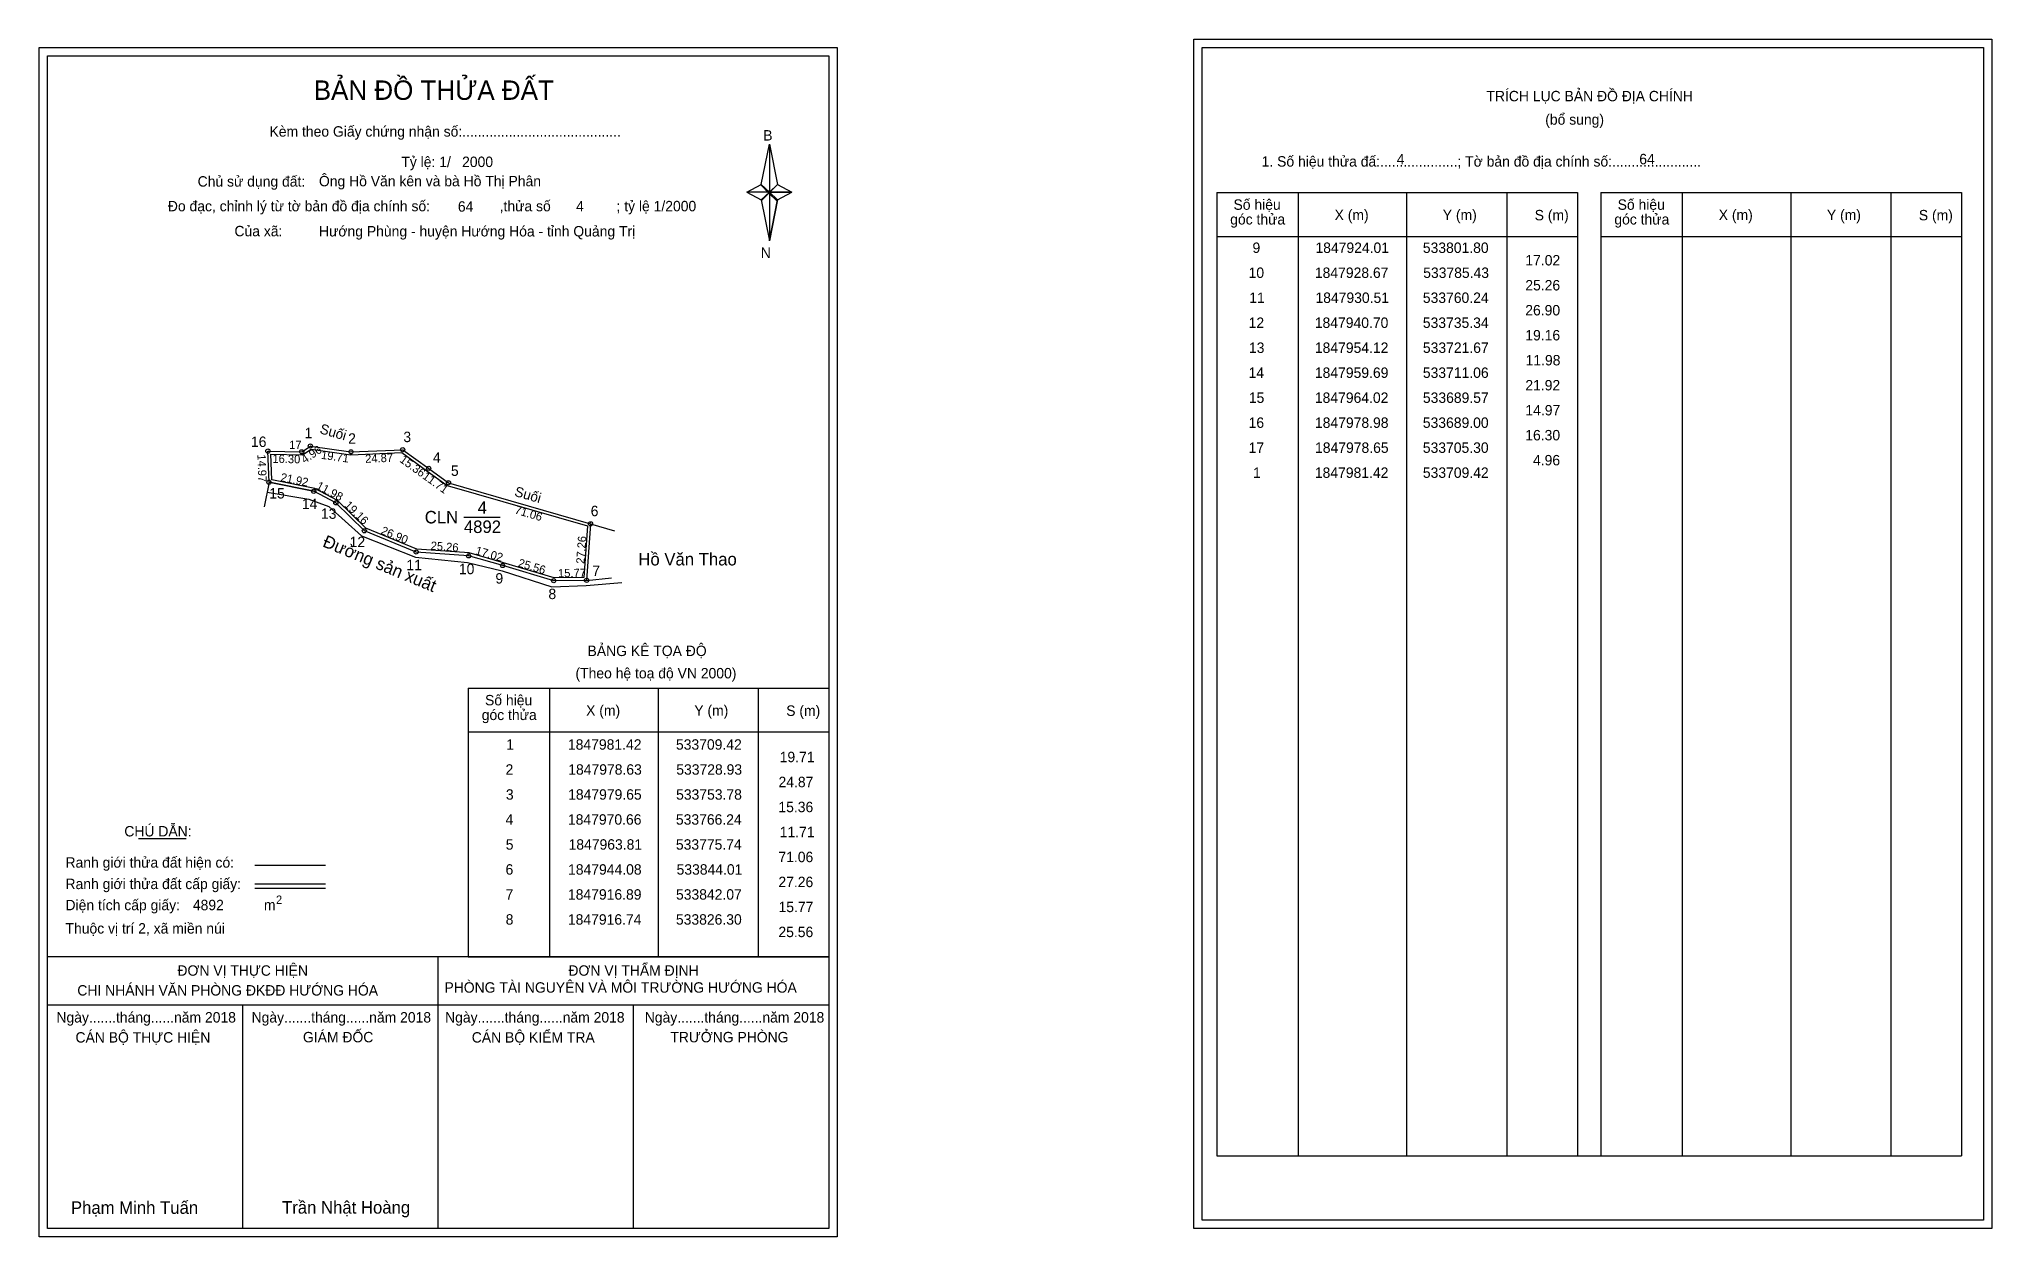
# Model space of a CAD drawing. Extents: x 533579 to 534517, y 1847602 to 1848177.
import ezdxf

# ---------------------------------------------------------------- set-up
doc = ezdxf.new("R2010")
doc.units = 0
for name, color, linetype in [('Level 1', 7, 'Continuous'), ('Level 10', 7, 'Continuous'), ('Level 11', 7, 'Continuous'), ('Level 13', 7, 'Continuous'), ('Level 23', 7, 'Continuous'), ('Level 27', 7, 'Continuous'), ('Level 3', 7, 'Continuous'), ('Level 49', 7, 'Continuous'), ('Level 53', 7, 'Continuous'), ('Level 55', 7, 'Continuous'), ('Level 6', 7, 'Continuous'), ('Level 60', 7, 'Continuous'), ('Level 63', 7, 'Continuous'), ('Level 9', 7, 'Continuous')]:
    doc.layers.add(name, color=color, linetype=linetype)

msp = doc.modelspace()

# ---------------------------------------------------------------- linework, layer by layer
at = {"layer": 'Level 1'}
for p, q in [((533583.1, 1848168.81), (533583.1, 1848168.81)), ((534137.74, 1848172.81), (534137.74, 1848172.81)), ((533925.94, 1848107.04), (533929.88, 1848126.32)), ((533929.88, 1848126.32), (533929.88, 1848103.27)), ((533929.88, 1848126.32), (533933.81, 1848107.04)), ((533919.05, 1848103.27), (533925.94, 1848107.04)), ((533925.94, 1848107.04), (533929.88, 1848103.27)), ((533929.58, 1848102.84), (533925.94, 1848106.6)), ((533929.88, 1848103.27), (533925.94, 1848099.59)), ((533929.58, 1848102.84), (533925.94, 1848099.15)), ((533925.94, 1848099.15), (533929.58, 1848102.84)), ((533933.52, 1848106.6), (533929.58, 1848102.84)), ((533929.58, 1848102.84), (533933.52, 1848106.6)), ((533933.52, 1848099.15), (533929.58, 1848102.84)), ((533933.81, 1848107.04), (533929.88, 1848103.27)), ((533929.88, 1848103.27), (533929.88, 1848079.87)), ((533929.88, 1848103.27), (533940.7, 1848103.27)), ((533929.88, 1848103.27), (533933.81, 1848099.59)), ((533933.81, 1848099.59), (533940.7, 1848103.27)), ((534144.81, 1848103.1), (534318.01, 1848103.1)), ((534183.99, 1847640.57), (534183.99, 1848103.1)), ((534236.13, 1847640.57), (534236.13, 1848103.1)), ((534284.08, 1848103.1), (534284.08, 1847640.57)), ((534318.01, 1848103.1), (534318.01, 1847640.57)), ((534329.32, 1848103.1), (534502.53, 1848103.1)), ((534368.5, 1847640.57), (534368.5, 1848103.1)), ((534420.65, 1847640.57), (534420.65, 1848103.1)), ((534468.59, 1848103.1), (534468.59, 1847640.57)), ((534502.53, 1848103.1), (534502.53, 1847640.57)), ((533925.94, 1848099.59), (533929.88, 1848079.87)), ((533933.81, 1848099.59), (533929.88, 1848079.87)), ((534144.81, 1848082.04), (534318.01, 1848082.04)), ((534329.32, 1848082.04), (534502.53, 1848082.04)), ((533785.29, 1847865.15), (533958.49, 1847865.15)), ((533824.47, 1847736.1), (533824.47, 1847865.15)), ((533876.61, 1847736.1), (533876.61, 1847865.15)), ((533924.55, 1847865.15), (533924.55, 1847736.1)), ((533785.29, 1847844.1), (533958.49, 1847844.1)), ((533626.93, 1847792.94), (533649.74, 1847792.94)), ((533682.66, 1847780.13), (533716.69, 1847780.13)), ((533682.66, 1847771.23), (533716.69, 1847771.23)), ((533682.66, 1847769.04), (533716.69, 1847769.04)), ((533796.75, 1847736.1), (533583.09, 1847736.1)), ((533958.49, 1847736.1), (533748.81, 1847736.1)), ((533770.79, 1847605.66), (533770.79, 1847736.1)), ((533785.29, 1847736.1), (533958.49, 1847736.1)), ((533958.49, 1847713), (533583.09, 1847713)), ((533676.94, 1847605.66), (533676.94, 1847713)), ((533864.64, 1847605.66), (533864.64, 1847713)), ((534144.81, 1847640.57), (534502.53, 1847640.57)), ((533958.49, 1847605.66), (533958.49, 1847605.66)), ((534513.14, 1847609.66), (534513.14, 1847609.66))]:
    msp.add_line(p, q, dxfattribs=at)
for points in [[(533925.94, 1848107.04), (533929.88, 1848126.32), (533929.88, 1848103.27)], [(533919.05, 1848103.27), (533925.94, 1848099.59), (533929.88, 1848103.27)], [(533929.88, 1848103.27), (533933.81, 1848107.04), (533940.7, 1848103.27)], [(533929.88, 1848103.27), (533929.88, 1848079.87), (533933.81, 1848099.59)]]:
    msp.add_lwpolyline(points, close=True, dxfattribs=at)
at = {"layer": 'Level 10'}
for p, q in [((533689.57, 1847964.02), (533689, 1847978.98)), ((533689.57, 1847964.02), (533711.06, 1847959.69)), ((533721.67, 1847954.12), (533735.34, 1847940.7))]:
    msp.add_line(p, q, dxfattribs=at)
for points in [[(533844.01, 1847944.08), (533842.07, 1847916.89), (533826.3, 1847916.74), (533801.8, 1847924.01), (533785.43, 1847928.67), (533760.24, 1847930.51), (533735.34, 1847940.7), (533721.67, 1847954.12), (533711.06, 1847959.69), (533689.57, 1847964.02), (533689, 1847978.98), (533705.3, 1847978.65), (533709.42, 1847981.42), (533728.93, 1847978.63), (533753.78, 1847979.65), (533766.24, 1847970.66), (533775.74, 1847963.81)], [(533842.53, 1847943.05), (533840.77, 1847918.28), (533826.5, 1847918.14), (533802.19, 1847925.35), (533785.68, 1847930.06), (533760.56, 1847931.89), (533736.12, 1847941.89), (533722.5, 1847955.26), (533711.53, 1847961.02), (533690.93, 1847965.17), (533690.46, 1847977.55), (533705.71, 1847977.24), (533709.75, 1847979.96), (533728.86, 1847977.23), (533753.35, 1847978.23), (533765.42, 1847969.52), (533775.12, 1847962.53)]]:
    msp.add_lwpolyline(points, close=True, dxfattribs=at)
at = {"layer": 'Level 11'}
for centre in [(533689, 1847978.98), (533705.3, 1847978.65), (533709.42, 1847981.42), (533728.93, 1847978.63), (533753.78, 1847979.65), (533766.24, 1847970.66), (533689.57, 1847964.02), (533711.06, 1847959.69), (533775.74, 1847963.81), (533721.67, 1847954.12), (533735.34, 1847940.7), (533844.01, 1847944.08), (533844.01, 1847944.08), (533760.24, 1847930.51), (533785.43, 1847928.67), (533801.8, 1847924.01), (533826.3, 1847916.74), (533842.07, 1847916.89)]:
    msp.add_circle(centre, 1, dxfattribs=at)
at = {"layer": 'Level 23'}
for points in [[(533688.66, 1847959.29), (533708.7, 1847955.86), (533718.34, 1847952.32), (533734.01, 1847938.25)], [(533734.01, 1847938.25), (533759.92, 1847927.98), (533784.93, 1847925.52), (533801.49, 1847921.56), (533825.38, 1847913.76), (533841.86, 1847914.44), (533859.1, 1847915.85)]]:
    msp.add_lwpolyline(points, dxfattribs=at)
at = {"layer": 'Level 27'}
for p, q in [((533689.57, 1847964.02), (533687.3, 1847952.24)), ((533844.01, 1847944.08), (533855.54, 1847940.75)), ((533842.07, 1847916.89), (533854.01, 1847918.11))]:
    msp.add_line(p, q, dxfattribs=at)
at = {"layer": 'Level 3'}
for p, q in [((534144.81, 1848103.1), (534144.81, 1847640.57)), ((534329.32, 1848103.1), (534329.32, 1847640.57)), ((533785.29, 1847865.15), (533785.29, 1847736.1))]:
    msp.add_line(p, q, dxfattribs=at)
at = {"layer": 'Level 63'}
for points in [[(534133.75, 1848176.81), (534517.15, 1848176.81), (534517.15, 1847605.66), (534133.75, 1847605.66)], [(533579.09, 1848172.81), (533962.49, 1848172.81), (533962.49, 1847601.66), (533579.09, 1847601.66)], [(533583.09, 1848168.81), (533958.49, 1848168.81), (533958.49, 1847605.66), (533583.09, 1847605.66)], [(534137.75, 1848172.81), (534513.15, 1848172.81), (534513.15, 1847609.66), (534137.75, 1847609.66)]]:
    msp.add_lwpolyline(points, close=True, dxfattribs=at)
at = {"layer": 'Level 9'}
msp.add_line((533783.15, 1847947.25), (533800.53, 1847947.25), dxfattribs=at)

# ---------------------------------------------------------------- texts
at = {"layer": 'Level 1'}
for s, height, p in [('BẢN ĐỒ THỬA ĐẤT', 9.3313, (533711.03, 1848147.62)), ('TRÍCH LỤC BẢN ĐỒ ĐỊA CHÍNH', 5, (534274.33, 1848146.93)), ('(bổ sung)', 5, (534302.58, 1848135.69)), ('Kèm theo Giấy chứng nhận số:.........................................', 5, (533689.79, 1848129.96)), ('B', 5, (533926.96, 1848128.08)), ('1. Số hiệu thửa đấ:....................; Tờ bản đồ địa chính số:.......................', 5, (534166.36, 1848115.57)), ('Chủ sử dụng đất:', 5, (533655.27, 1848105.97)), ('Đo đạc, chỉnh lý từ tờ bản đồ địa chính số:                  ,thửa số                 ; tỷ lệ 1/2000', 5, (533640.96, 1848094.11)), ('góc thửa', 5, (534151.25, 1848087.77)), ('Số hiệu', 5, (534152.84, 1848094.83)), ('X (m)', 5, (534201.4, 1848089.88)), ('Y (m)', 5, (534253.36, 1848089.88)), ('S (m)', 5, (534297.51, 1848089.78)), ('góc thửa', 5, (534335.77, 1848087.77)), ('Số hiệu', 5, (534337.36, 1848094.83)), ('X (m)', 5, (534385.92, 1848089.88)), ('Y (m)', 5, (534437.87, 1848089.88)), ('S (m)', 5, (534482.03, 1848089.78)), ('Của xã:', 5, (533672.95, 1848082.11)), ('N', 5, (533925.76, 1848071.74)), ('BẢNG KÊ TỌA ĐỘ', 5, (533842.55, 1847880.56)), ('(Theo hệ toạ độ VN 2000)', 5, (533836.75, 1847869.84)), ('Số hiệu', 5, (533793.32, 1847856.89)), ('X (m)', 5, (533841.88, 1847851.94)), ('Y (m)', 5, (533893.83, 1847851.94)), ('S (m)', 5, (533937.99, 1847851.84)), ('góc thửa', 5, (533791.73, 1847849.83)), ('CHÚ DẪN:', 5, (533620.05, 1847793.95)), ('Ranh giới thửa đất hiện có:', 5, (533591.79, 1847778.95)), ('Ranh giới thửa đất cấp giấy:', 5, (533591.79, 1847768.67)), ('Diện tích cấp giấy:', 5, (533591.79, 1847758.51)), ('2', 4, (533692.9, 1847761.57)), ('m', 5, (533687.1, 1847758.55)), ('Thuộc vị trí 2, xã miền núi', 5, (533591.79, 1847747.31)), ('ĐƠN VỊ THỰC HIỆN', 5, (533645.56, 1847727.07)), ('ĐƠN VỊ THẨM ĐỊNH', 5, (533833.37, 1847727.07)), ('CHI NHÁNH VĂN PHÒNG ĐKĐĐ HƯỚNG HÓA', 5, (533597.48, 1847717.55)), ('PHÒNG TÀI NGUYÊN VÀ MÔI TRƯỜNG HƯỚNG HÓA', 5, (533773.82, 1847718.93)), ('Ngày.......tháng......năm 2018', 5, (533587.43, 1847704.6)), ('Ngày.......tháng......năm 2018', 5, (533681.17, 1847704.6)), ('Ngày.......tháng......năm 2018', 5, (533774.12, 1847704.6)), ('Ngày.......tháng......năm 2018', 5, (533870.04, 1847704.6)), ('CÁN BỘ THỰC HIỆN', 5, (533596.59, 1847694.97)), ('GIÁM ĐỐC', 5, (533705.86, 1847695.09)), ('CÁN BỘ KIỂM TRA', 5, (533786.94, 1847694.97)), ('TRƯỞNG PHÒNG', 5, (533882.32, 1847695.09)), ('Phạm Minh Tuấn', 6, (533594.41, 1847612.74)), ('Trần Nhật Hoàng', 6, (533695.8, 1847612.84))]:
    msp.add_text(s, height=height, dxfattribs=at).set_placement(p)
at = {"layer": 'Level 11'}
msp.add_text('Tỷ lệ: 1/', height=5, dxfattribs=at).set_placement((533753.11, 1848115.33))
at = {"layer": 'Level 13'}
for s, p in [('4', (533789.77, 1847948.85)), ('CLN', (533764.36, 1847944.25)), ('4892', (533783.15, 1847939.65))]:
    msp.add_text(s, height=6, dxfattribs=at).set_placement(p)
at = {"layer": 'Level 49'}
for s, height, rotation, p in [('Suối', 4.8, 343.88073, (533713.58, 1847987.62)), ('4.96', 4, 33.91413, (533706.69, 1847972.84)), ('19.71', 4, 351.86167, (533714.37, 1847975.31)), ('14.97', 4, 272.18201, (533683.96, 1847977.34)), ('16.30', 4, 358.84018, (533691.15, 1847973.34)), ('24.87', 4, 2.35046, (533735.81, 1847973.31)), ('15.36', 4, 324.18922, (533751.97, 1847974.05)), ('21.92', 4, 348.60806, (533694.86, 1847964.59)), ('11.98', 4, 332.30159, (533711.89, 1847961.06)), ('11.71', 4, 324.20641, (533762.94, 1847966.14)), ('Suối', 4.8, 343.88073, (533807.12, 1847957.51)), ('19.16', 4, 315.52874, (533725.43, 1847952.67)), ('71.06', 4, 343.47255, (533807.28, 1847949.08)), ('26.90', 4, 337.74381, (533742.94, 1847939.32)), ('25.26', 4, 355.82226, (533767.09, 1847931.61)), ('17.02', 4, 344.11009, (533788.39, 1847929.49)), ('27.26', 4, 85.91888, (533841.03, 1847924.73)), ('25.56', 4, 343.47255, (533808.87, 1847923.58)), ('15.77', 4, 0.54497, (533828.39, 1847918.36))]:
    msp.add_text(s, height=height, rotation=rotation, dxfattribs=at).set_placement(p)
at = {"layer": 'Level 53'}
for s, p in [('9', (534161.96, 1848074.12)), ('1847924.01', (534192.21, 1848074.12)), ('533801.80', (534243.78, 1848074.12)), ('17.02', (534293.03, 1848068.12)), ('10', (534160.09, 1848062.12)), ('1847928.67', (534191.93, 1848062.12)), ('533785.43', (534243.96, 1848062.12)), ('11', (534160.41, 1848050.12)), ('1847930.51', (534192.21, 1848050.12)), ('533760.24', (534243.78, 1848050.12)), ('25.26', (534293.01, 1848056.12)), ('26.90', (534292.99, 1848044.12)), ('12', (534160.11, 1848038.12)), ('1847940.70', (534191.89, 1848038.12)), ('533735.34', (534243.78, 1848038.12)), ('19.16', (534293.01, 1848032.12)), ('13', (534160.26, 1848026.12)), ('1847954.12', (534191.92, 1848026.12)), ('533721.67', (534243.81, 1848026.12)), ('14', (534160.08, 1848014.12)), ('1847959.69', (534191.92, 1848014.12)), ('533711.06', (534243.79, 1848014.12)), ('11.98', (534293.15, 1848020.12)), ('15', (534160.2, 1848002.12)), ('1847964.02', (534191.92, 1848002.12)), ('533689.57', (534243.81, 1848002.12)), ('21.92', (534293.03, 1848008.12)), ('14.97', (534293.06, 1847996.12)), ('16', (534160.1, 1847990.12)), ('1847978.98', (534191.97, 1847990.12)), ('533689.00', (534243.78, 1847990.12)), ('16.30', (534292.99, 1847984.12)), ('17', (534160.12, 1847978.12)), ('1847978.65', (534192.01, 1847978.12)), ('533705.30', (534243.78, 1847978.12)), ('1', (534162.25, 1847966.12)), ('1847981.42', (534191.92, 1847966.12)), ('533709.42', (534243.8, 1847966.12)), ('4.96', (534296.7, 1847972.12)), ('1', (533803.48, 1847835.6)), ('1847981.42', (533833.14, 1847835.6)), ('533709.42', (533885.03, 1847835.6)), ('2', (533803.18, 1847823.6)), ('1847978.63', (533833.3, 1847823.6)), ('533728.93', (533885.18, 1847823.6)), ('19.71', (533934.86, 1847829.6)), ('24.87', (533934.29, 1847817.6)), ('3', (533803.34, 1847811.6)), ('1847979.65', (533833.23, 1847811.6)), ('533753.78', (533885.09, 1847811.6)), ('15.36', (533934.24, 1847805.6)), ('4', (533803.16, 1847799.6)), ('1847970.66', (533833.13, 1847799.6)), ('533766.24', (533885, 1847799.6)), ('5', (533803.27, 1847787.6)), ('1847963.81', (533833.44, 1847787.6)), ('533775.74', (533885, 1847787.6)), ('11.71', (533934.86, 1847793.6)), ('71.06', (533934.24, 1847781.6)), ('6', (533803.17, 1847775.6)), ('1847944.08', (533833.2, 1847775.6)), ('533844.01', (533885.33, 1847775.6)), ('27.26', (533934.24, 1847769.6)), ('7', (533803.19, 1847763.6)), ('1847916.89', (533833.15, 1847763.6)), ('533842.07', (533885.04, 1847763.6)), ('8', (533803.24, 1847751.6)), ('1847916.74', (533833.12, 1847751.6)), ('533826.30', (533885.01, 1847751.6)), ('15.77', (533934.29, 1847757.6)), ('25.56', (533934.24, 1847745.6))]:
    msp.add_text(s, height=5, dxfattribs=at).set_placement(p)
at = {"layer": 'Level 55'}
for s, height, p in [('16', 0.8, (533688.43, 1847978.98)), ('17', 0.8, (533704.74, 1847978.65)), ('1', 0.8, (533709.2, 1847981.42)), ('2', 0.8, (533728.66, 1847978.63)), ('3', 0.8, (533753.53, 1847979.65)), ('4', 0.8, (533765.96, 1847970.66)), ('15', 0.8, (533689.02, 1847964.02)), ('0', 0.22, (533689.49, 1847963.8)), ('0', 0.22, (533689.49, 1847963.8)), ('14', 0.8, (533710.49, 1847959.69)), ('5', 0.8, (533775.48, 1847963.81)), ('0', 0.22, (533710.98, 1847959.47)), ('0', 0.22, (533710.98, 1847959.47)), ('13', 0.8, (533721.13, 1847954.12)), ('0', 0.22, (533721.59, 1847953.9)), ('0', 0.22, (533721.59, 1847953.9)), ('12', 0.8, (533734.77, 1847940.7)), ('6', 0.8, (533843.74, 1847944.08)), ('128', 0.22, (533843.78, 1847943.86)), ('128', 0.22, (533843.78, 1847943.86)), ('0', 0.22, (533735.26, 1847940.48)), ('0', 0.22, (533735.26, 1847940.48)), ('11', 0.8, (533759.72, 1847930.51)), ('0', 0.22, (533760.16, 1847930.29)), ('0', 0.22, (533760.16, 1847930.29)), ('10', 0.8, (533784.86, 1847928.67)), ('0', 0.22, (533785.35, 1847928.45)), ('0', 0.22, (533785.35, 1847928.45)), ('9', 0.8, (533801.53, 1847924.01)), ('0', 0.22, (533801.72, 1847923.79)), ('0', 0.22, (533801.72, 1847923.79)), ('8', 0.8, (533826.04, 1847916.74)), ('0', 0.22, (533826.22, 1847916.52)), ('0', 0.22, (533826.22, 1847916.52)), ('7', 0.8, (533841.8, 1847916.89)), ('128', 0.22, (533841.84, 1847916.67)), ('128', 0.22, (533841.84, 1847916.67)), ('0', 0.22, (533841.99, 1847916.67)), ('0', 0.22, (533841.99, 1847916.67))]:
    msp.add_text(s, height=height, dxfattribs=at).set_placement(p)
at = {"layer": 'Level 6'}
for s, p in [('2000', (533782.3, 1848115.37)), ('4', (534231.26, 1848116.65)), ('64', (534347.75, 1848116.69)), ('Ông Hồ Văn kên và bà Hồ Thị Phân', (533713.54, 1848106.11)), ('64', (533780.27, 1848093.93)), ('4', (533837.07, 1848094.09)), ('Hướng Phùng - huyện Hướng Hóa - tỉnh Quảng Trị', (533713.57, 1848082.03)), ('4892', (533652.98, 1847758.52))]:
    msp.add_text(s, height=5, dxfattribs=at).set_placement(p)
at = {"layer": 'Level 60'}
msp.add_text('Đường sản xuất', height=6, rotation=337.50323, dxfattribs=at).set_placement((533714.88, 1847933.32))
msp.add_text('Hồ Văn Thao', height=6, dxfattribs=at).set_placement((533866.96, 1847924.07))
at = {"layer": 'Level 9'}
for s, height, p in [('1', 5, (533706.6, 1847985.16)), ('3', 5, (533754.08, 1847983.28)), ('16', 5, (533680.88, 1847980.96)), ('17', 4, (533699.23, 1847979.97)), ('2', 5, (533727.56, 1847982.52)), ('4', 5, (533768.26, 1847973.35)), ('5', 5, (533776.94, 1847967.06)), ('15', 5, (533689.69, 1847956.21)), ('14', 5, (533705.35, 1847951.16)), ('13', 5, (533714.51, 1847946.45)), ('6', 5, (533844.08, 1847947.73)), ('12', 5, (533728.28, 1847932.85)), ('11', 5, (533755.54, 1847921.78)), ('10', 5, (533780.75, 1847919.87)), ('7', 5, (533844.84, 1847918.98)), ('9', 5, (533798.32, 1847915.36)), ('8', 5, (533823.77, 1847907.9))]:
    msp.add_text(s, height=height, dxfattribs=at).set_placement(p)

doc.saveas('drawing.dxf')
